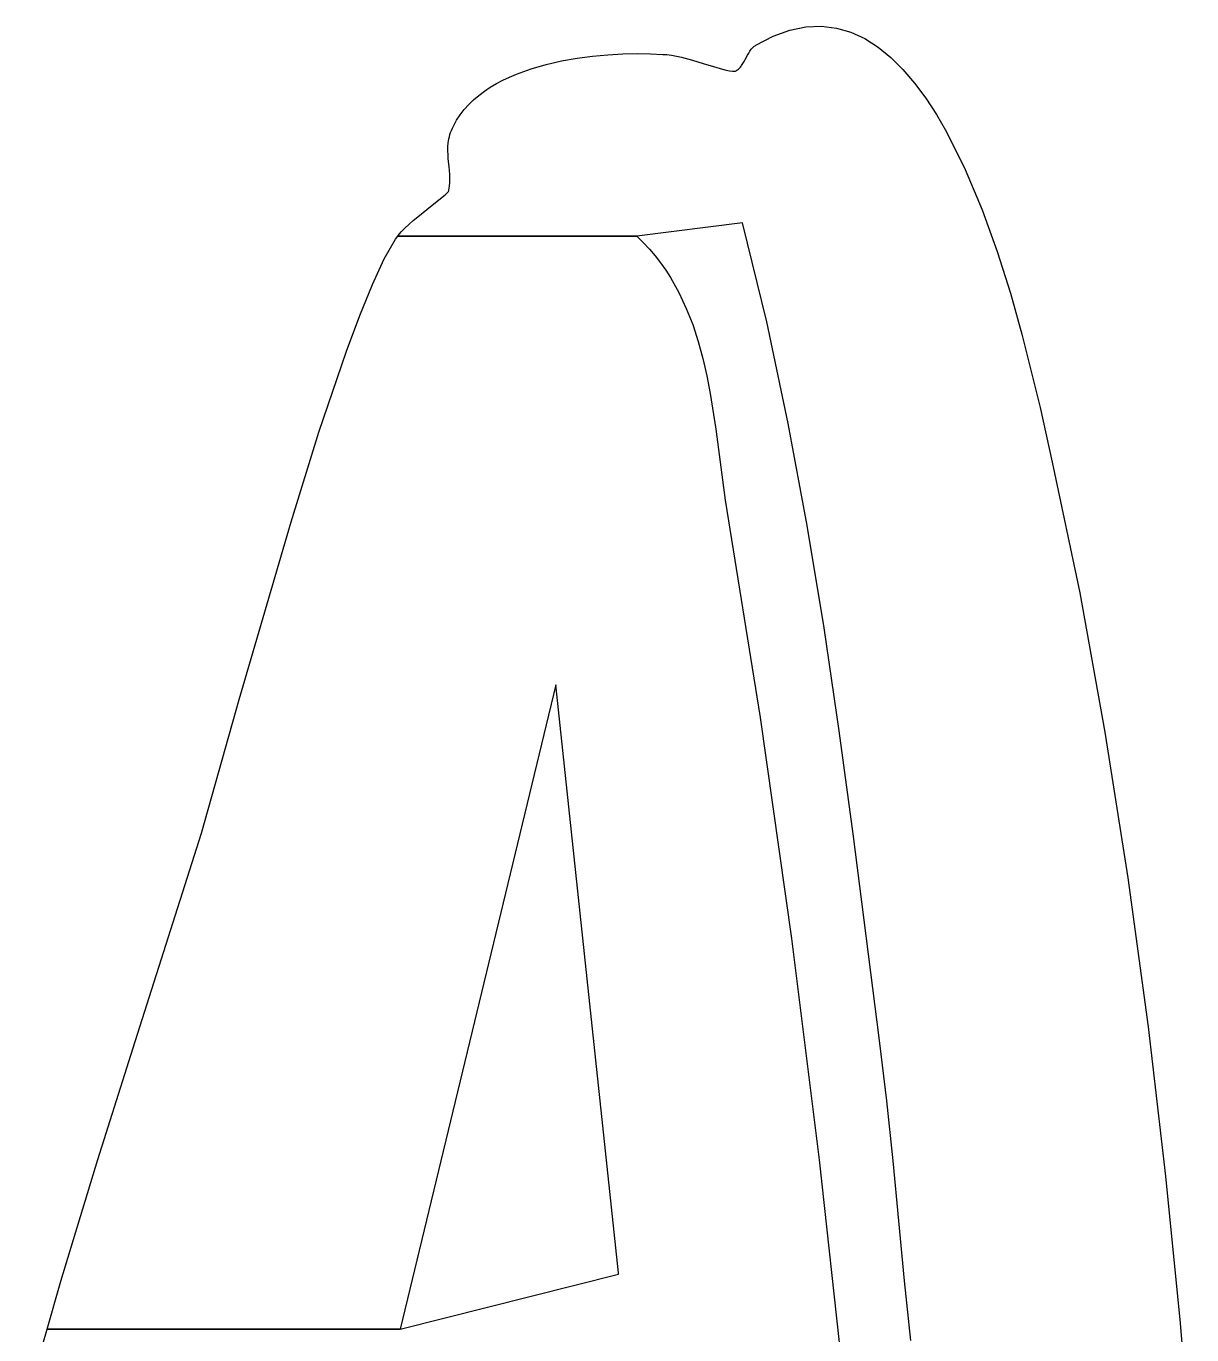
# Model space of a CAD drawing. Header units: millimetres. Extents: x 73 to 173, y -160 to -92.
# Drawn here: x 169.952 to 171.062, y -143.627 to -142.382 of the extents above; entities that cross this region are included whole.
import ezdxf

# ---------------------------------------------------------------- set-up
doc = ezdxf.new("R2010")
doc.units = ezdxf.units.MM
doc.layers.add('F.Silkscreen', color=41, linetype='CONTINUOUS', true_color=0xf2eda1)

msp = doc.modelspace()

# ---------------------------------------------------------------- linework, layer by layer
at = {"layer": 'F.Silkscreen', "linetype": 'CONTINUOUS'}
for p, q in [((170.646814, -142.399743), (170.663284, -142.391121)), ((170.663284, -142.391121), (170.679177, -142.385318)), ((170.679177, -142.385318), (170.694504, -142.382183)), ((170.694504, -142.382183), (170.709298, -142.381569)), ((170.709298, -142.381569), (170.723529, -142.383322)), ((170.723529, -142.383322), (170.737204, -142.387341)), ((170.737204, -142.387341), (170.750383, -142.393415)), ((170.641794, -142.404363), (170.642443, -142.403519)), ((170.642443, -142.403519), (170.643105, -142.402744)), ((170.643105, -142.402744), (170.643788, -142.402005)), ((170.643788, -142.402005), (170.644523, -142.401323)), ((170.644523, -142.401323), (170.645227, -142.400723)), ((170.645227, -142.400723), (170.646026, -142.400181)), ((170.646026, -142.400181), (170.646814, -142.399743)), ((170.750383, -142.393415), (170.763028, -142.401445)), ((170.763028, -142.401445), (170.775117, -142.411253)), ((170.447182, -142.4181), (170.461805, -142.414719)), ((170.461805, -142.414719), (170.476648, -142.412075)), ((170.476648, -142.412075), (170.491433, -142.410078)), ((170.491433, -142.410078), (170.506001, -142.408696)), ((170.506001, -142.408696), (170.520181, -142.407956)), ((170.520181, -142.407956), (170.533706, -142.40764)), ((170.533706, -142.40764), (170.546442, -142.407843)), ((170.546442, -142.407843), (170.558163, -142.408484)), ((170.558163, -142.408484), (170.562189, -142.408643)), ((170.562189, -142.408643), (170.566576, -142.409206)), ((170.566576, -142.409206), (170.571275, -142.410064)), ((170.571275, -142.410064), (170.576186, -142.411164)), ((170.576186, -142.411164), (170.586426, -142.413908)), ((170.586426, -142.413908), (170.596676, -142.417007)), ((170.634442, -142.41714), (170.635562, -142.415218)), ((170.635562, -142.415218), (170.636647, -142.413176)), ((170.636647, -142.413176), (170.638847, -142.409089)), ((170.638847, -142.409089), (170.639995, -142.407118)), ((170.639995, -142.407118), (170.64119, -142.405253)), ((170.64119, -142.405253), (170.641794, -142.404363)), ((170.775117, -142.411253), (170.786722, -142.422736)), ((170.412509, -142.429995), (170.419107, -142.427189)), ((170.419107, -142.427189), (170.43287, -142.422212)), ((170.43287, -142.422212), (170.447182, -142.4181)), ((170.596676, -142.417007), (170.606394, -142.420041)), ((170.606394, -142.420041), (170.614984, -142.422557)), ((170.614984, -142.422557), (170.618679, -142.423519)), ((170.618679, -142.423519), (170.621872, -142.424174)), ((170.621872, -142.424174), (170.624474, -142.424513)), ((170.624474, -142.424513), (170.62647, -142.424448)), ((170.62647, -142.424448), (170.627269, -142.424257)), ((170.627269, -142.424257), (170.628045, -142.423972)), ((170.628045, -142.423972), (170.628784, -142.423605)), ((170.628784, -142.423605), (170.629487, -142.423153)), ((170.629487, -142.423153), (170.630176, -142.422609)), ((170.630176, -142.422609), (170.630828, -142.422004)), ((170.630828, -142.422004), (170.631474, -142.421332)), ((170.631474, -142.421332), (170.632122, -142.420605)), ((170.632122, -142.420605), (170.632717, -142.419797)), ((170.632717, -142.419797), (170.633293, -142.418974)), ((170.633293, -142.418974), (170.634442, -142.41714)), ((170.786722, -142.422736), (170.797836, -142.435705)), ((170.388431, -142.443448), (170.394056, -142.439722)), ((170.394056, -142.439722), (170.399959, -142.436264)), ((170.399959, -142.436264), (170.406131, -142.433015)), ((170.406131, -142.433015), (170.412509, -142.429995)), ((170.797836, -142.435705), (170.808427, -142.450056)), ((170.373528, -142.456138), (170.378134, -142.45164)), ((170.378134, -142.45164), (170.383111, -142.447426)), ((170.383111, -142.447426), (170.388431, -142.443448)), ((170.808427, -142.450056), (170.818572, -142.465583)), ((170.36203, -142.471201), (170.365418, -142.465896)), ((170.365418, -142.465896), (170.369261, -142.460875)), ((170.369261, -142.460875), (170.373528, -142.456138)), ((170.818572, -142.465583), (170.828232, -142.482204)), ((170.357135, -142.480836), (170.35803, -142.4788)), ((170.35803, -142.4788), (170.359072, -142.476763)), ((170.359072, -142.476763), (170.36203, -142.471201)), ((170.354105, -142.492661), (170.354357, -142.490715)), ((170.354357, -142.490715), (170.354719, -142.488775)), ((170.354719, -142.488775), (170.355168, -142.48681)), ((170.355168, -142.48681), (170.35572, -142.484829)), ((170.35572, -142.484829), (170.356388, -142.482838)), ((170.356388, -142.482838), (170.357135, -142.480836)), ((170.828232, -142.482204), (170.846094, -142.518001)), ((170.353716, -142.500302), (170.353774, -142.496507)), ((170.353861, -142.504086), (170.353716, -142.500302)), ((170.353774, -142.496507), (170.354105, -142.492661)), ((170.354162, -142.507838), (170.353861, -142.504086)), ((170.354934, -142.515291), (170.354162, -142.507838)), ((170.355305, -142.519038), (170.354934, -142.515291)), ((170.355582, -142.522752), (170.355305, -142.519038)), ((170.355742, -142.526497), (170.355582, -142.522752)), ((170.355653, -142.530232), (170.355742, -142.526497)), ((170.846094, -142.518001), (170.862165, -142.556328)), ((170.351002, -142.54222), (170.353006, -142.540334)), ((170.353006, -142.540334), (170.354276, -142.538855)), ((170.354276, -142.538855), (170.354603, -142.538265)), ((170.354603, -142.538265), (170.354706, -142.537832)), ((170.354706, -142.537832), (170.355073, -142.535925)), ((170.355073, -142.535925), (170.355343, -142.534016)), ((170.355343, -142.534016), (170.355653, -142.530232)), ((170.333636, -142.556146), (170.348395, -142.544459)), ((170.348395, -142.544459), (170.351002, -142.54222)), ((170.320784, -142.566673), (170.325048, -142.563093)), ((170.325048, -142.563093), (170.333636, -142.556146)), ((170.862165, -142.556328), (170.876464, -142.595986)), ((170.306325, -142.580961), (170.309369, -142.577479)), ((170.309369, -142.577479), (170.312874, -142.573912)), ((170.312874, -142.573912), (170.316692, -142.570306)), ((170.316692, -142.570306), (170.320784, -142.566673)), ((170.634154, -142.568639), (170.533472, -142.581399)), ((170.657192, -142.663054), (170.634154, -142.568639)), ((170.293265, -142.603003), (170.303843, -142.584309)), ((170.303843, -142.584309), (170.305999, -142.581399)), ((170.305999, -142.581399), (170.306325, -142.580961)), ((170.305999, -142.581399), (170.533472, -142.581399)), ((170.533472, -142.581399), (170.305999, -142.581399)), ((170.533472, -142.581399), (170.539683, -142.587507)), ((170.539683, -142.587507), (170.545525, -142.593789)), ((170.281903, -142.627505), (170.293265, -142.603003)), ((170.545525, -142.593789), (170.551025, -142.600278)), ((170.551025, -142.600278), (170.556146, -142.606924)), ((170.876464, -142.595986), (170.889071, -142.635806)), ((170.556146, -142.606924), (170.560989, -142.613772)), ((170.560989, -142.613772), (170.565466, -142.620769)), ((170.269808, -142.657035), (170.281903, -142.627505)), ((170.565466, -142.620769), (170.573615, -142.635212)), ((170.573615, -142.635212), (170.58062, -142.650212)), ((170.889071, -142.635806), (170.900029, -142.674626)), ((170.58062, -142.650212), (170.586705, -142.665693)), ((170.257227, -142.690823), (170.269808, -142.657035)), ((170.586705, -142.665693), (170.591882, -142.6816)), ((170.677662, -142.759736), (170.657192, -142.663054)), ((170.900029, -142.674626), (170.917305, -142.744564)), ((170.591882, -142.6816), (170.596338, -142.697846)), ((170.231008, -142.768175), (170.257227, -142.690823)), ((170.596338, -142.697846), (170.600109, -142.714404)), ((170.600109, -142.714404), (170.603317, -142.731181)), ((170.603317, -142.731181), (170.608671, -142.765133)), ((170.917305, -142.744564), (170.928753, -142.796504)), ((170.608671, -142.765133), (170.617734, -142.832838)), ((170.695685, -142.856861), (170.677662, -142.759736)), ((170.204456, -142.853352), (170.231008, -142.768175)), ((170.928753, -142.796504), (170.954944, -142.920935)), ((170.617734, -142.832838), (170.650984, -143.039628)), ((170.155272, -143.022694), (170.204456, -142.853352)), ((170.711651, -142.954362), (170.695685, -142.856861)), ((170.954944, -142.920935), (170.979009, -143.053748)), ((170.726067, -143.052213), (170.711651, -142.954362)), ((170.456454, -143.008681), (170.308212, -143.621966)), ((170.516019, -143.568205), (170.456454, -143.008681)), ((170.119277, -143.149636), (170.155272, -143.022694)), ((170.650984, -143.039628), (170.680782, -143.250116)), ((170.739405, -143.150364), (170.726067, -143.052213)), ((170.979009, -143.053748), (171.000696, -143.192361)), ((170.056206, -143.348065), (170.119277, -143.149636)), ((170.764547, -143.347297), (170.739405, -143.150364)), ((171.000696, -143.192361), (171.019955, -143.334017)), ((170.680782, -143.250116), (170.70707, -143.460856)), ((171.019955, -143.334017), (171.036615, -143.476205)), ((170.020689, -143.460337), (170.056206, -143.348065)), ((170.771496, -143.404509), (170.764547, -143.347297)), ((170.777447, -143.4617), (170.771496, -143.404509)), ((169.98538, -143.576192), (170.020689, -143.460337)), ((170.70707, -143.460856), (170.729652, -143.668469)), ((170.788314, -143.575816), (170.777447, -143.4617)), ((171.036615, -143.476205), (171.050568, -143.616209)), ((170.308212, -143.621966), (170.516019, -143.56965)), ((170.516019, -143.56965), (170.516019, -143.568205)), ((169.972339, -143.621966), (169.98538, -143.576192)), ((170.79422, -143.632717), (170.788314, -143.575816)), ((169.952465, -143.691766), (169.972339, -143.621966)), ((169.972339, -143.621966), (170.308212, -143.621966)), ((170.308212, -143.621966), (169.972339, -143.621966)), ((171.050568, -143.616209), (171.061643, -143.751455))]:
    msp.add_line(p, q, dxfattribs=at)

doc.saveas('drawing.dxf')
